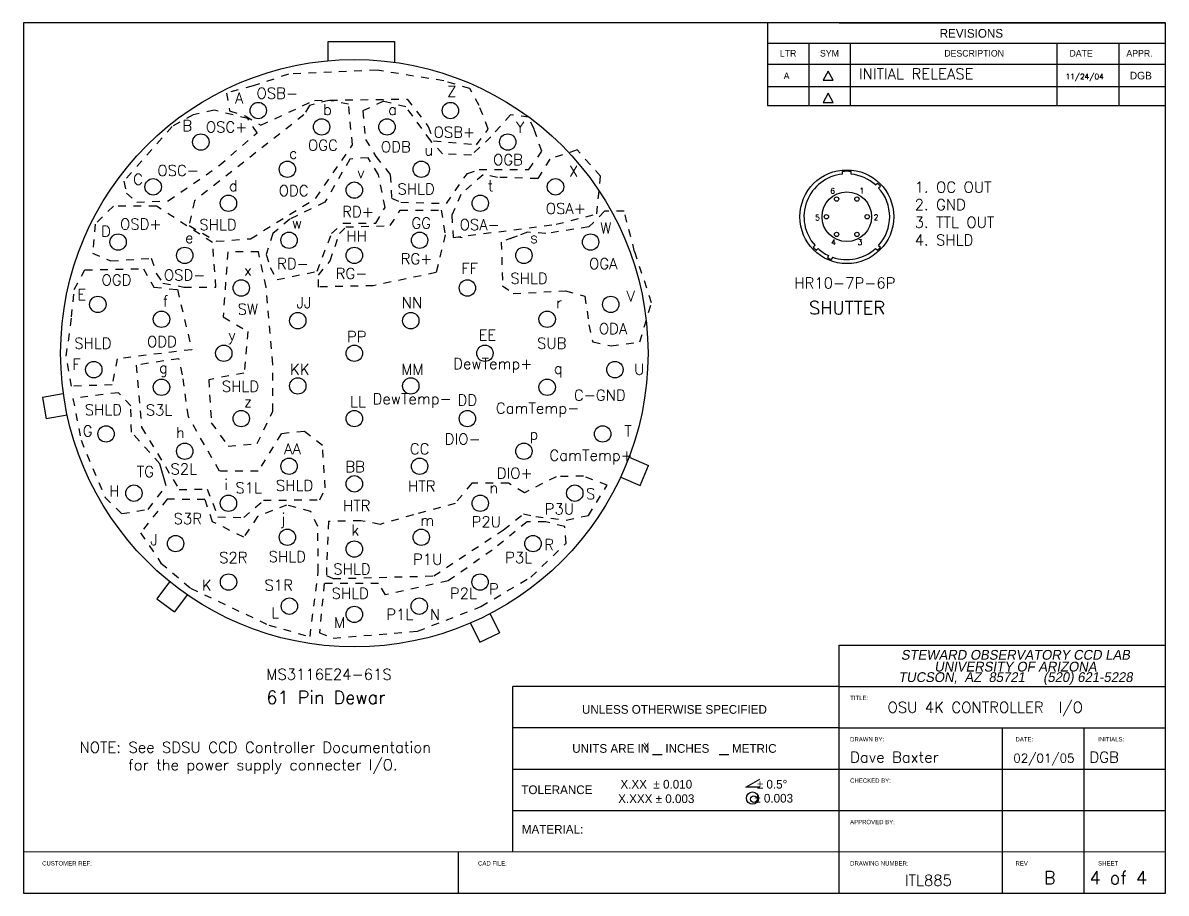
# Model space of a CAD drawing. Extents: x -3.1 to 39.9, y -12.3 to 16.6.
# Drawn here: x 24.96 to 39.9, y -6.19 to 5.18 of the extents above; entities that cross this region are included whole.
import ezdxf
from ezdxf.enums import TextEntityAlignment as Align

# ---------------------------------------------------------------- set-up
doc = ezdxf.new("R2010")
doc.units = 0
doc.header["$LTSCALE"] = 0.35
doc.header["$MEASUREMENT"] = 0
doc.linetypes.add('HIDDEN', pattern=[0.375, 0.25, -0.125])
doc.layers.add('CYAN', color=4, linetype='Continuous')
doc.layers.add('SHEET', color=5, linetype='Continuous')
doc.styles.add('ROMANS', font='romans')
doc.styles.add('TECHNIC', font='te______.pfb', dxfattribs={"oblique": 10, "height": 0.18})

msp = doc.modelspace()

# ---------------------------------------------------------------- linework, layer by layer
for p, q in [((28.951, 4.684), (28.951, 4.934)), ((28.951, 4.934), (29.821, 4.934)), ((29.821, 4.934), (29.821, 4.663)), ((35.673, 3.203), (35.673, 3.237)), ((35.786, 3.203), (35.786, 3.237)), ((36.105, 3.061), (36.129, 3.085)), ((36.145, 3.021), (36.169, 3.045)), ((30.65, 2.383), (30.703, 2.375)), ((35.314, 2.27), (35.29, 2.246)), ((36.145, 2.27), (36.169, 2.246)), ((35.354, 2.23), (35.33, 2.206)), ((35.489, 2.139), (35.476, 2.108)), ((35.542, 2.118), (35.529, 2.086)), ((36.105, 2.23), (36.129, 2.206)), ((25.489, 0.332), (25.219, 0.285)), ((25.219, 0.285), (25.268, 0.005)), ((25.539, 0.052), (25.268, 0.005)), ((26.837, -0.871), (26.753, -0.583)), ((32.886, -0.498), (33.14, -0.605)), ((33.029, -0.867), (33.14, -0.605)), ((32.776, -0.76), (33.029, -0.867)), ((26.88, -2.127), (26.715, -2.347)), ((26.715, -2.347), (26.943, -2.517)), ((27.108, -2.297), (26.943, -2.517)), ((30.814, -2.666), (30.932, -2.915)), ((31.071, -2.544), (31.189, -2.792)), ((30.932, -2.915), (31.189, -2.792))]:
    msp.add_line(p, q)
at = {"linetype": 'HIDDEN'}
for p, q in [((28.432, 4.508), (27.971, 4.354)), ((29.593, 4.559), (28.432, 4.508)), ((30.464, 4.422), (29.593, 4.559)), ((27.971, 4.354), (27.622, 4.262)), ((30.805, 4.32), (30.464, 4.422)), ((27.622, 4.262), (27.664, 4.03)), ((28.774, 4.166), (29.986, 4.183)), ((29.986, 4.183), (30.259, 3.825)), ((30.925, 4.098), (30.805, 4.32)), ((27.462, 4.038), (27.186, 3.979)), ((27.903, 3.928), (27.462, 4.038)), ((28.074, 3.842), (28.774, 4.166)), ((28.706, 4.098), (28.636, 3.976)), ((28.962, 4.166), (28.706, 4.098)), ((29.218, 4.115), (28.962, 4.166)), ((29.269, 3.586), (29.218, 4.115)), ((29.675, 4.154), (29.406, 4.03)), ((29.969, 4.081), (29.675, 4.154)), ((30.293, 3.638), (29.969, 4.081)), ((31.045, 3.791), (30.925, 4.098)), ((27.186, 3.979), (26.913, 3.825)), ((28.636, 3.976), (27.203, 2.853)), ((27.664, 4.03), (27.869, 3.962)), ((27.869, 3.962), (28.074, 3.842)), ((28.023, 3.74), (27.903, 3.928)), ((29.406, 4.03), (29.44, 3.655)), ((31.335, 3.979), (31.079, 3.689)), ((31.574, 3.945), (31.335, 3.979)), ((31.642, 3.791), (31.574, 3.945)), ((26.913, 3.825), (26.281, 3.109)), ((27.528, 3.313), (28.023, 3.74)), ((30.259, 3.825), (30.327, 3.638)), ((30.891, 3.586), (31.045, 3.791)), ((31.744, 3.501), (31.642, 3.791)), ((28.791, 2.887), (29.269, 3.586)), ((29.44, 3.655), (29.576, 3.433)), ((30.447, 3.467), (30.293, 3.638)), ((30.327, 3.638), (30.891, 3.586)), ((31.079, 3.689), (30.823, 3.45)), ((30.823, 3.45), (30.447, 3.467)), ((31.574, 3.262), (31.744, 3.501)), ((32.205, 3.518), (31.847, 3.399)), ((32.513, 3.177), (32.205, 3.518)), ((26.862, 2.853), (27.528, 3.313)), ((29.235, 3.399), (28.91, 2.836)), ((29.474, 3.416), (29.235, 3.399)), ((29.61, 3.194), (29.474, 3.416)), ((29.576, 3.433), (29.764, 3.194)), ((31.847, 3.399), (31.693, 3.143)), ((29.696, 2.768), (29.61, 3.194)), ((29.764, 3.194), (29.781, 2.887)), ((30.498, 2.819), (30.771, 3.211)), ((30.976, 3.194), (30.686, 2.938)), ((30.771, 3.211), (30.925, 3.262)), ((30.925, 3.262), (31.574, 3.262)), ((31.164, 3.16), (30.976, 3.194)), ((31.693, 3.143), (31.164, 3.16)), ((32.462, 2.682), (32.513, 3.177)), ((26.281, 3.109), (26.315, 2.955)), ((26.315, 2.955), (26.452, 2.836)), ((26.452, 2.836), (26.862, 2.853)), ((27.203, 2.853), (27.135, 2.529)), ((27.937, 2.358), (28.791, 2.887)), ((29.781, 2.887), (29.901, 2.836)), ((30.686, 2.938), (30.566, 2.665)), ((26.145, 2.785), (25.906, 2.546)), ((26.708, 2.785), (26.145, 2.785)), ((27.442, 2.307), (26.708, 2.785)), ((28.91, 2.836), (28.449, 2.614)), ((29.576, 2.563), (29.696, 2.768)), ((29.764, 2.529), (29.894, 2.733)), ((29.894, 2.733), (30.43, 2.733)), ((29.901, 2.836), (30.498, 2.819)), ((30.43, 2.733), (30.481, 2.409)), ((32.564, 2.716), (32.359, 2.512)), ((32.82, 2.716), (32.564, 2.716)), ((32.957, 2.188), (32.82, 2.716)), ((25.906, 2.546), (25.872, 2.171)), ((28.449, 2.614), (28.228, 2.426)), ((28.996, 2.426), (29.149, 2.563)), ((29.149, 2.563), (29.576, 2.563)), ((30.566, 2.665), (30.585, 2.374)), ((30.585, 2.374), (31.932, 2.546)), ((31.932, 2.546), (32.462, 2.682)), ((27.135, 2.529), (27.493, 2.324)), ((28.228, 2.426), (28.142, 2.153)), ((28.808, 1.932), (28.996, 2.426)), ((28.979, 2.068), (29.098, 2.426)), ((29.098, 2.426), (29.184, 2.512)), ((29.184, 2.512), (29.764, 2.529)), ((30.481, 2.409), (30.362, 1.915)), ((31.557, 2.443), (31.214, 2.315)), ((31.42, 2.392), (31.284, 2.341)), ((31.796, 2.426), (31.557, 2.443)), ((32.359, 2.512), (31.796, 2.426)), ((27.485, 1.727), (27.442, 2.307)), ((27.493, 2.324), (27.937, 2.358)), ((31.214, 2.315), (31.232, 1.744)), ((25.872, 2.171), (26.111, 2.068)), ((26.111, 2.068), (26.64, 2.102)), ((26.64, 2.102), (26.708, 1.898)), ((27.64, 2.188), (27.579, 1.335)), ((28.04, 2.188), (27.64, 2.188)), ((28.142, 1.727), (28.04, 2.188)), ((28.142, 2.153), (28.193, 1.983)), ((33.179, 1.522), (32.957, 2.188)), ((25.633, 1.693), (25.773, 1.95)), ((25.773, 1.95), (26.537, 1.966)), ((26.537, 1.966), (26.674, 1.727)), ((28.193, 1.983), (28.285, 1.823)), ((28.825, 1.881), (28.979, 2.068)), ((26.708, 1.898), (26.793, 1.778)), ((28.285, 1.823), (28.808, 1.932)), ((28.825, 1.727), (28.825, 1.881)), ((30.362, 1.915), (29.542, 1.744)), ((25.598, 1.335), (25.633, 1.693)), ((26.674, 1.727), (26.981, 1.693)), ((26.793, 1.778), (27.067, 1.727)), ((26.981, 1.693), (27.169, 0.908)), ((27.067, 1.727), (27.485, 1.727)), ((28.228, 0.72), (28.142, 1.727)), ((29.542, 1.744), (28.825, 1.727)), ((31.232, 1.744), (31.369, 1.642)), ((31.369, 1.642), (32.052, 1.676)), ((32.052, 1.676), (32.308, 1.608)), ((32.308, 1.608), (32.359, 1.232)), ((33.025, 1.01), (33.179, 1.522)), ((25.53, 0.823), (25.598, 1.335)), ((27.579, 1.335), (27.903, 1.147)), ((32.359, 1.232), (32.41, 1.01)), ((27.903, 1.147), (27.852, 0.601)), ((27.169, 0.908), (26.196, 0.789)), ((32.41, 1.01), (32.649, 0.959)), ((32.649, 0.959), (33.025, 1.01)), ((25.598, 0.43), (25.53, 0.823)), ((26.196, 0.789), (26.128, 0.448)), ((27, 0.79), (26.444, 0.707)), ((27.048, 0.581), (27, 0.79)), ((26.444, 0.707), (26.514, -0.106)), ((27.852, 0.601), (27.391, 0.516)), ((28.228, 0.106), (28.228, 0.72)), ((27.125, 0.034), (27.048, 0.581)), ((27.391, 0.516), (27.425, -0.047)), ((26.128, 0.448), (25.598, 0.43)), ((26.21, 0.346), (25.616, 0.272)), ((26.374, 0.174), (26.21, 0.346)), ((25.616, 0.272), (25.722, -0.275)), ((26.381, -0.169), (26.374, 0.174)), ((27.532, -0.681), (27.125, 0.034)), ((28.023, -0.32), (28.228, 0.106)), ((26.514, -0.106), (27.006, -0.92)), ((27.425, -0.047), (27.647, -0.354)), ((25.722, -0.275), (26.037, -1.025)), ((26.753, -0.583), (26.381, -0.169)), ((28.339, -0.19), (28.037, -0.681)), ((28.641, -0.162), (28.339, -0.19)), ((28.879, -0.345), (28.641, -0.162)), ((27.647, -0.354), (28.023, -0.32)), ((28.914, -0.899), (28.879, -0.345)), ((28.037, -0.681), (27.532, -0.681)), ((32.289, -0.745), (31.931, -0.752)), ((32.598, -0.864), (32.289, -0.745)), ((26.599, -1.179), (26.837, -0.871)), ((30.829, -0.836), (30.612, -1.103)), ((31.307, -0.836), (30.829, -0.836)), ((31.517, -0.962), (31.307, -0.836)), ((31.931, -0.752), (31.517, -0.962)), ((32.352, -1.257), (32.598, -0.864)), ((26.037, -1.025), (26.255, -1.235)), ((26.848, -1.046), (26.5, -1.487)), ((27.342, -1.052), (26.848, -1.046)), ((27.006, -0.92), (27.371, -0.913)), ((27.371, -0.913), (27.511, -1.277)), ((28.844, -1.053), (28.914, -0.899)), ((26.255, -1.235), (26.599, -1.179)), ((27.441, -1.34), (27.342, -1.052)), ((27.848, -1.284), (28.107, -1.06)), ((28.409, -1.123), (28.03, -1.27)), ((28.107, -1.06), (28.844, -1.053)), ((28.725, -1.207), (28.409, -1.123)), ((30.612, -1.103), (30.065, -1.25)), ((27.848, -1.543), (27.441, -1.34)), ((27.511, -1.277), (27.848, -1.284)), ((28.03, -1.27), (27.848, -1.543)), ((28.816, -1.403), (28.725, -1.207)), ((28.956, -1.337), (28.928, -2.042)), ((29.377, -1.327), (28.956, -1.337)), ((29.63, -1.376), (29.377, -1.327)), ((30.065, -1.25), (29.63, -1.376)), ((31.552, -1.341), (31.096, -1.713)), ((31.243, -1.446), (31.503, -1.236)), ((31.503, -1.236), (31.664, -1.271)), ((31.798, -1.341), (31.552, -1.341)), ((31.664, -1.271), (32.064, -1.32)), ((32.043, -1.404), (31.798, -1.341)), ((32.064, -1.32), (32.352, -1.257)), ((26.5, -1.487), (26.767, -1.88)), ((28.823, -1.992), (28.816, -1.403)), ((30.331, -2.049), (31.243, -1.446)), ((32.064, -1.621), (32.043, -1.404)), ((31.601, -2.063), (32.064, -1.621)), ((31.096, -1.713), (30.521, -2.112)), ((26.767, -1.88), (27.153, -2.209)), ((28.715, -2.842), (28.823, -1.992)), ((28.928, -2.042), (29.019, -2.084)), ((29.019, -2.084), (30.331, -2.049)), ((30.949, -2.449), (31.601, -2.063)), ((27.153, -2.209), (28.176, -2.691)), ((28.9, -2.147), (28.837, -2.792)), ((29.61, -2.147), (28.9, -2.147)), ((29.7, -2.295), (29.61, -2.147)), ((30.521, -2.112), (29.7, -2.295)), ((30.121, -2.771), (30.949, -2.449)), ((28.176, -2.691), (28.715, -2.842)), ((28.837, -2.792), (29.019, -2.862)), ((29.019, -2.862), (30.121, -2.771))]:
    msp.add_line(p, q, dxfattribs=at)
for centre, radius in [((29.294, 0.861), 3.838), ((28.038, 4.033), 0.107), ((30.55, 4.033), 0.107), ((28.866, 3.819), 0.107), ((29.721, 3.819), 0.107), ((27.288, 3.621), 0.107), ((31.299, 3.621), 0.107), ((28.419, 3.265), 0.107), ((30.169, 3.265), 0.107), ((26.665, 3.036), 0.107), ((31.923, 3.036), 0.107), ((35.73, 2.645), 0.613), ((29.294, 2.993), 0.107), ((27.649, 2.821), 0.107), ((30.939, 2.821), 0.107), ((35.73, 2.645), 0.324), ((35.596, 2.876), 0.0284), ((35.863, 2.876), 0.0284), ((35.463, 2.645), 0.0284), ((35.996, 2.645), 0.0284), ((26.207, 2.314), 0.107), ((28.441, 2.338), 0.107), ((30.147, 2.338), 0.107), ((32.381, 2.314), 0.107), ((35.596, 2.415), 0.0284), ((35.863, 2.415), 0.0284), ((27.078, 2.14), 0.107), ((29.294, 2.14), 0.107), ((31.51, 2.14), 0.107), ((27.816, 1.714), 0.107), ((30.771, 1.714), 0.107), ((25.942, 1.5), 0.107), ((32.645, 1.5), 0.107), ((26.774, 1.305), 0.107), ((28.555, 1.287), 0.107), ((30.032, 1.287), 0.107), ((31.814, 1.305), 0.107), ((27.588, 0.861), 0.107), ((29.294, 0.861), 0.107), ((31, 0.861), 0.107), ((25.889, 0.647), 0.107), ((32.699, 0.647), 0.107), ((26.774, 0.417), 0.107), ((28.555, 0.434), 0.107), ((30.032, 0.434), 0.107), ((31.814, 0.417), 0.107), ((27.816, 0.008), 0.107), ((29.294, 0.008), 0.107), ((30.771, 0.008), 0.107), ((26.049, -0.193), 0.107), ((32.539, -0.193), 0.107), ((27.078, -0.419), 0.107), ((31.51, -0.419), 0.107), ((28.441, -0.616), 0.107), ((30.147, -0.616), 0.107), ((29.294, -0.845), 0.107), ((26.413, -0.967), 0.107), ((32.175, -0.967), 0.107), ((27.649, -1.099), 0.107), ((30.939, -1.099), 0.107), ((28.419, -1.544), 0.107), ((30.169, -1.544), 0.107), ((26.958, -1.626), 0.107), ((29.294, -1.698), 0.107), ((31.629, -1.626), 0.107), ((27.65, -2.129), 0.107), ((30.937, -2.129), 0.107), ((28.445, -2.444), 0.107), ((30.142, -2.444), 0.107), ((29.294, -2.551), 0.107)]:
    msp.add_circle(centre, radius)
for radius, start, end in [(0.56, 95.8247, 222.0914), (0.594, 84.5093, 95.4907), (0.56, 47.9086, 84.1753), (0.594, 42.2578, 47.7422), (0.56, 317.9086, 42.0914), (0.594, 222.2578, 227.7422), (0.594, 312.2578, 317.7422), (0.56, 227.9086, 244.5914), (0.594, 244.7578, 250.2422), (0.56, 250.4086, 312.0914)]:
    msp.add_arc((35.73, 2.645), radius, start, end)
at = {"layer": 'SHEET'}
for p, q in [((39.896, 5.179), (24.969, 5.179)), ((24.969, 5.179), (24.969, -6.194)), ((34.693, 5.179), (34.693, 4.098)), ((35.631, 5.179), (39.896, 5.179)), ((39.896, -6.194), (39.896, 5.179)), ((39.896, 4.909), (34.693, 4.909)), ((35.233, 4.909), (35.233, 4.098)), ((35.773, 4.909), (35.773, 4.098)), ((38.474, 4.909), (38.474, 4.098)), ((39.285, 4.909), (39.285, 4.098)), ((34.693, 4.639), (39.896, 4.639)), ((35.486, 4.547), (35.42, 4.428)), ((35.553, 4.428), (35.486, 4.547)), ((34.693, 4.349), (39.896, 4.349)), ((35.42, 4.428), (35.553, 4.428)), ((35.486, 4.258), (35.42, 4.138)), ((35.553, 4.138), (35.486, 4.258)), ((34.693, 4.098), (39.896, 4.098)), ((35.42, 4.138), (35.553, 4.138)), ((35.631, -5.114), (35.631, -2.953)), ((35.631, -2.953), (39.896, -2.953)), ((35.631, -3.493), (31.366, -3.493)), ((31.366, -5.114), (31.366, -3.493)), ((35.631, -3.493), (39.896, -3.493)), ((35.631, -4.033), (31.366, -4.033)), ((35.631, -4.033), (39.896, -4.033)), ((37.763, -6.194), (37.763, -4.033)), ((38.83, -6.194), (38.83, -4.033)), ((31.366, -4.573), (35.631, -4.573)), ((35.631, -4.573), (39.896, -4.573)), ((34.41, -4.808), (34.593, -4.703)), ((34.593, -4.808), (34.41, -4.808)), ((31.366, -5.114), (35.631, -5.114)), ((31.366, -5.654), (31.366, -5.114)), ((35.631, -5.654), (35.631, -5.114)), ((35.631, -5.114), (39.896, -5.114)), ((30.656, -6.194), (30.656, -5.654)), ((35.631, -6.194), (35.631, -5.654)), ((24.969, -6.194), (32.433, -6.194)), ((32.433, -6.194), (39.896, -6.194))]:
    msp.add_line(p, q, dxfattribs=at)
at = {"layer": 'SHEET', "const_width": 0.0142}
msp.add_lwpolyline([(24.969, -5.654), (39.896, -5.654)], dxfattribs=at)
at = {"layer": 'SHEET'}
for centre, radius in [((34.498, -4.952), 0.0799), ((34.516, -4.967), 0.0428)]:
    msp.add_circle(centre, radius, dxfattribs=at)

# ---------------------------------------------------------------- texts
msp.add_text('DGB', height=0.0995).set_placement((39.428, 4.44))
at = {"style": 'ROMANS'}
for s, height, p in [('Z', 0.142, (30.508, 4.21)), ('A', 0.142, (27.734, 4.125)), ('b', 0.142, (28.886, 3.976)), ('a', 0.142, (29.736, 3.976)), ('B', 0.142, (27.046, 3.764)), ('Y', 0.142, (31.407, 3.743)), ('c', 0.142, (28.44, 3.403)), ('u', 0.142, (30.21, 3.446)), ('X', 0.142, (32.1, 3.17)), ('C', 0.142, (26.403, 3.064)), ('v', 0.142, (29.332, 3.149)), ('d', 0.142, (27.655, 2.979)), ('t', 0.142, (31.037, 2.979)), ('6', 0.0711, (35.514, 2.947)), ('1', 0.0711, (35.895, 2.95)), ('w', 0.142, (28.477, 2.491)), ('GG', 0.1422, (30.04, 2.491)), ('W', 0.142, (32.506, 2.427)), ('5', 0.0711, (35.316, 2.597)), ('2', 0.0711, (36.081, 2.602)), ('D', 0.142, (25.985, 2.385)), ('e', 0.142, (27.081, 2.3)), ('HH', 0.1422, (29.191, 2.321)), ('s', 0.142, (31.59, 2.3)), ('4', 0.0711, (35.526, 2.276)), ('3', 0.0711, (35.872, 2.276)), ('x', 0.142, (27.852, 1.876)), ('FF', 0.1422, (30.69, 1.897)), ('E', 0.142, (25.673, 1.557)), ('V', 0.142, (32.851, 1.536)), ('f', 0.142, (26.79, 1.472)), ('JJ', 0.1422, (28.537, 1.451)), ('NN', 0.1422, (29.913, 1.451)), ('r', 0.142, (31.929, 1.451)), ('SHUTTER', 0.1706, (35.235, 1.37)), ('y', 0.142, (27.648, 1.027)), ('PP', 0.1422, (29.198, 1.006)), ('EE', 0.1422, (30.917, 1.027)), ('F', 0.142, (25.609, 0.645)), ('g', 0.142, (26.741, 0.602)), ('KK', 0.1422, (28.454, 0.581)), ('MM', 0.1422, (29.907, 0.581)), ('q', 0.142, (31.901, 0.593)), ('U', 0.142, (32.95, 0.581)), ('LL', 0.1422, (29.238, 0.157)), ('DD', 0.1422, (30.642, 0.178)), ('z', 0.142, (27.852, 0.157)), ('G', 0.142, (25.744, -0.225)), ('h', 0.142, (26.961, -0.246)), ('T', 0.142, (32.822, -0.225)), ('p', 0.142, (31.583, -0.268)), ('AA', 0.1422, (28.376, -0.459)), ('CC', 0.1422, (30.019, -0.459)), ('BB', 0.1422, (29.176, -0.692)), ('H', 0.142, (26.091, -1.01)), ('i', 0.142, (27.595, -0.925)), ('n', 0.142, (31.059, -0.968)), ('S', 0.142, (32.321, -1.046)), ('j', 0.142, (28.332, -1.371)), ('m', 0.142, (30.156, -1.392)), ('k', 0.142, (29.254, -1.52)), ('J', 0.142, (26.628, -1.647)), ('R', 0.142, (31.776, -1.711)), ('K', 0.142, (27.301, -2.241)), ('P', 0.142, (31.054, -2.291)), ('L', 0.142, (28.207, -2.602)), ('N', 0.142, (30.282, -2.624)), ('M', 0.142, (29.029, -2.729)), ('61 Pin Dewar', 0.17059, (28.144, -3.722))]:
    msp.add_text(s, height=height, dxfattribs=at).set_placement(p)
at = {"layer": 'CYAN', "style": 'ROMANS'}
for s, height, p in [('OSB-', 0.1422, (28.016, 4.188)), ('OSC+', 0.1422, (27.353, 3.747)), ('OSB+', 0.1422, (30.33, 3.679)), ('OGC', 0.1422, (28.688, 3.509)), ('ODB', 0.1422, (29.641, 3.488)), ('OGB', 0.1422, (31.107, 3.319)), ('OSC-', 0.1422, (26.72, 3.178)), ('ODC', 0.1422, (28.306, 2.915)), ('SHLD', 0.1422, (29.858, 2.937)), ('1. OC OUT', 0.1422, (36.616, 2.961)), ('2. GND', 0.1422, (36.616, 2.731)), ('RD+', 0.1422, (29.135, 2.639)), ('OSA+', 0.1422, (31.796, 2.682)), ('OSD+', 0.1422, (26.232, 2.478)), ('SHLD', 0.1422, (27.269, 2.47)), ('OSA-', 0.1422, (30.67, 2.47)), ('3. TTL OUT', 0.1422, (36.616, 2.501)), ('4. SHLD', 0.1422, (36.616, 2.271)), ('RD-', 0.1422, (28.285, 1.96)), ('RG+', 0.1422, (29.899, 2.024)), ('OGA', 0.1422, (32.361, 1.96)), ('OSD-', 0.1422, (26.805, 1.812)), ('RG-', 0.1422, (29.05, 1.833)), ('OGD', 0.1422, (25.991, 1.748)), ('SHLD', 0.1422, (31.333, 1.769)), ('HR10-7P-6P', 0.1422, (35.044, 1.709)), ('SW', 0.1422, (27.769, 1.366)), ('ODA', 0.1422, (32.489, 1.112)), ('SHLD', 0.1422, (25.634, 0.921)), ('ODD', 0.1422, (26.585, 0.942)), ('SUB', 0.1422, (31.682, 0.921)), ('DewTemp+', 0.1422, (30.586, 0.654)), ('SHLD', 0.1422, (27.562, 0.358)), ('DewTemp-', 0.1422, (29.532, 0.195)), ('C-GND', 0.1422, (32.164, 0.242)), ('SHLD', 0.1422, (25.77, 0.051)), ('S3L', 0.1422, (26.568, 0.049)), ('CamTemp-', 0.1422, (31.143, 0.072)), ('DIO-', 0.1422, (30.475, -0.331)), ('CamTemp+', 0.1422, (31.843, -0.543)), ('S2L', 0.1422, (26.892, -0.722)), ('TG', 0.1422, (26.451, -0.756)), ('DIO+', 0.1422, (31.155, -0.777)), ('S1L', 0.1422, (27.739, -0.968)), ('SHLD', 0.1422, (28.269, -0.938)), ('HTR', 0.1422, (29.996, -0.947)), ('HTR', 0.1422, (29.146, -1.201)), ('P3U', 0.1422, (31.782, -1.244)), ('S3R', 0.1422, (26.932, -1.371)), ('P2U', 0.1422, (30.826, -1.413)), ('S2R', 0.1422, (27.527, -1.88)), ('SHLD', 0.1422, (28.174, -1.869)), ('P1U', 0.1422, (30.06, -1.902)), ('P3L', 0.1422, (31.264, -1.88)), ('SHLD', 0.1422, (29.019, -2.029)), ('S1R', 0.1422, (28.12, -2.241)), ('SHLD', 0.1422, (28.997, -2.347)), ('P2L', 0.1422, (30.542, -2.347)), ('P1L', 0.1422, (29.712, -2.623)), ('MS3116E24-61S', 0.14216, (28.143, -3.405)), ('NOTE: See SDSU CCD Controller Documentation', 0.14216, (25.702, -4.359)), ('      for the power supply connecter I/O.', 0.14216, (25.702, -4.589))]:
    msp.add_text(s, height=height, dxfattribs=at).set_placement(p)
at = {"layer": 'SHEET'}
msp.add_text('REVISIONS', height=0.1137, dxfattribs=at).set_placement((37.358, 4.951), align=Align.BOTTOM_CENTER)
for s, height, p in [('LTR', 0.0853, (34.963, 4.781)), ('SYM', 0.0853, (35.503, 4.781)), ('DESCRIPTION', 0.0853, (37.394, 4.781)), ('DATE', 0.0853, (38.792, 4.781)), ('APPR.', 0.0853, (39.555, 4.781)), ('UNLESS OTHERWISE SPECIFIED', 0.11373, (33.477, -3.793)), ('UNITS ARE IN %%u   %%U INCHES   %%U   %%U METRIC', 0.11373, (33.477, -4.303)), ('X.XX  %%P 0.010', 0.11373, (33.24, -4.771)), ('       %%p 0.5%%D', 0.11373, (34.605, -4.771)), ('TOLERANCE', 0.1137, (31.941, -4.843)), ('X.XXX %%P 0.003', 0.11373, (33.24, -4.96)), ('        %%P 0.003', 0.11373, (34.605, -4.954))]:
    msp.add_text(s, height=height, dxfattribs=at).set_placement(p, align=Align.MIDDLE)
msp.add_text('A', height=0.0853, dxfattribs=at).set_placement((34.943, 4.444), align=Align.CENTER)
at = {"layer": 'SHEET', "style": 'ROMANS'}
for s, height, p in [('INITIAL RELEASE', 0.14216, (35.887, 4.441)), ('11/24/04', 0.0711, (38.588, 4.441)), ('OSU 4K CONTROLLER  I/O', 0.14216, (36.262, -3.836)), ('Dave Baxter', 0.14216, (35.773, -4.488)), ('02/01/05', 0.1137, (37.906, -4.488)), ('DGB', 0.1422, (38.901, -4.488)), ('ITL885', 0.1422, (36.488, -6.098)), ('B', 0.171, (38.304, -6.078)), ('4 of 4', 0.1706, (38.902, -6.078))]:
    msp.add_text(s, height=height, dxfattribs=at).set_placement(p)
at = {"layer": 'SHEET', "style": 'TECHNIC', "oblique": 10}
for s, p in [('STEWARD OBSERVATORY CCD LAB', (37.934, -3.08)), ('UNIVERSITY OF ARIZONA', (37.934, -3.234)), ('TUCSON,  AZ  85721     (520) 621-5228', (37.934, -3.387))]:
    msp.add_text(s, height=0.12794, dxfattribs=at).set_placement(p, align=Align.MIDDLE)
at = {"layer": 'SHEET'}
for s, height, p in [('TITLE:', 0.0569, (35.773, -3.672)), ('DRAWN BY:', 0.0569, (35.773, -4.212)), ('DATE:', 0.0569, (37.934, -4.212)), ('INITIALS:', 0.0569, (39.014, -4.212)), ('X', 0.0853, (33.072, -4.314)), ('CHECKED BY:', 0.05686, (35.773, -4.752)), ('MATERIAL:', 0.1137, (31.483, -5.417)), ('APPROVED BY:', 0.05686, (35.773, -5.293)), ('CUSTOMER REF:', 0.05686, (25.214, -5.833)), ('CAD FILE:', 0.0569, (30.911, -5.833)), ('DRAWING NUMBER:', 0.05686, (35.773, -5.833)), ('REV', 0.0569, (37.934, -5.833)), ('SHEET', 0.0569, (39.014, -5.833))]:
    msp.add_text(s, height=height, dxfattribs=at).set_placement(p)

doc.saveas('drawing.dxf')
